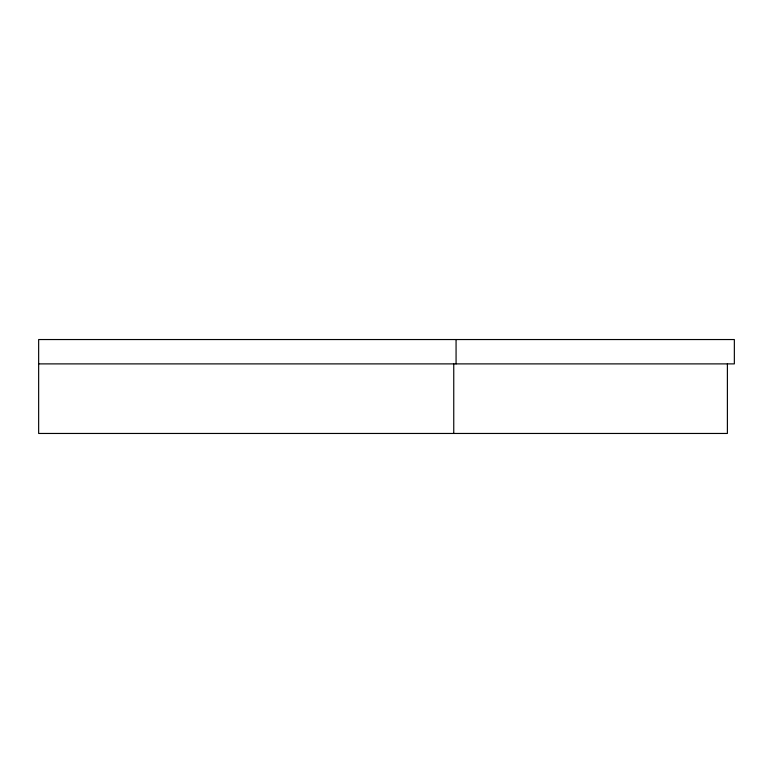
<?xml version="1.0" encoding="UTF-8"?>
<svg xmlns="http://www.w3.org/2000/svg" width="773" height="773" viewBox="0 0 773 773"><rect width="100%" height="100%" fill="white"/><g stroke="black" fill="none" stroke-linecap="round" stroke-linejoin="round"><path stroke-width="1.16" d="M38.65 363.89L734.35 363.89L734.35 339.54L38.65 339.54L38.65 433.46L727.393 433.46L727.393 363.89M456.07 339.54L456.07 363.89M453.751 363.89L453.751 433.46"/></g></svg>
